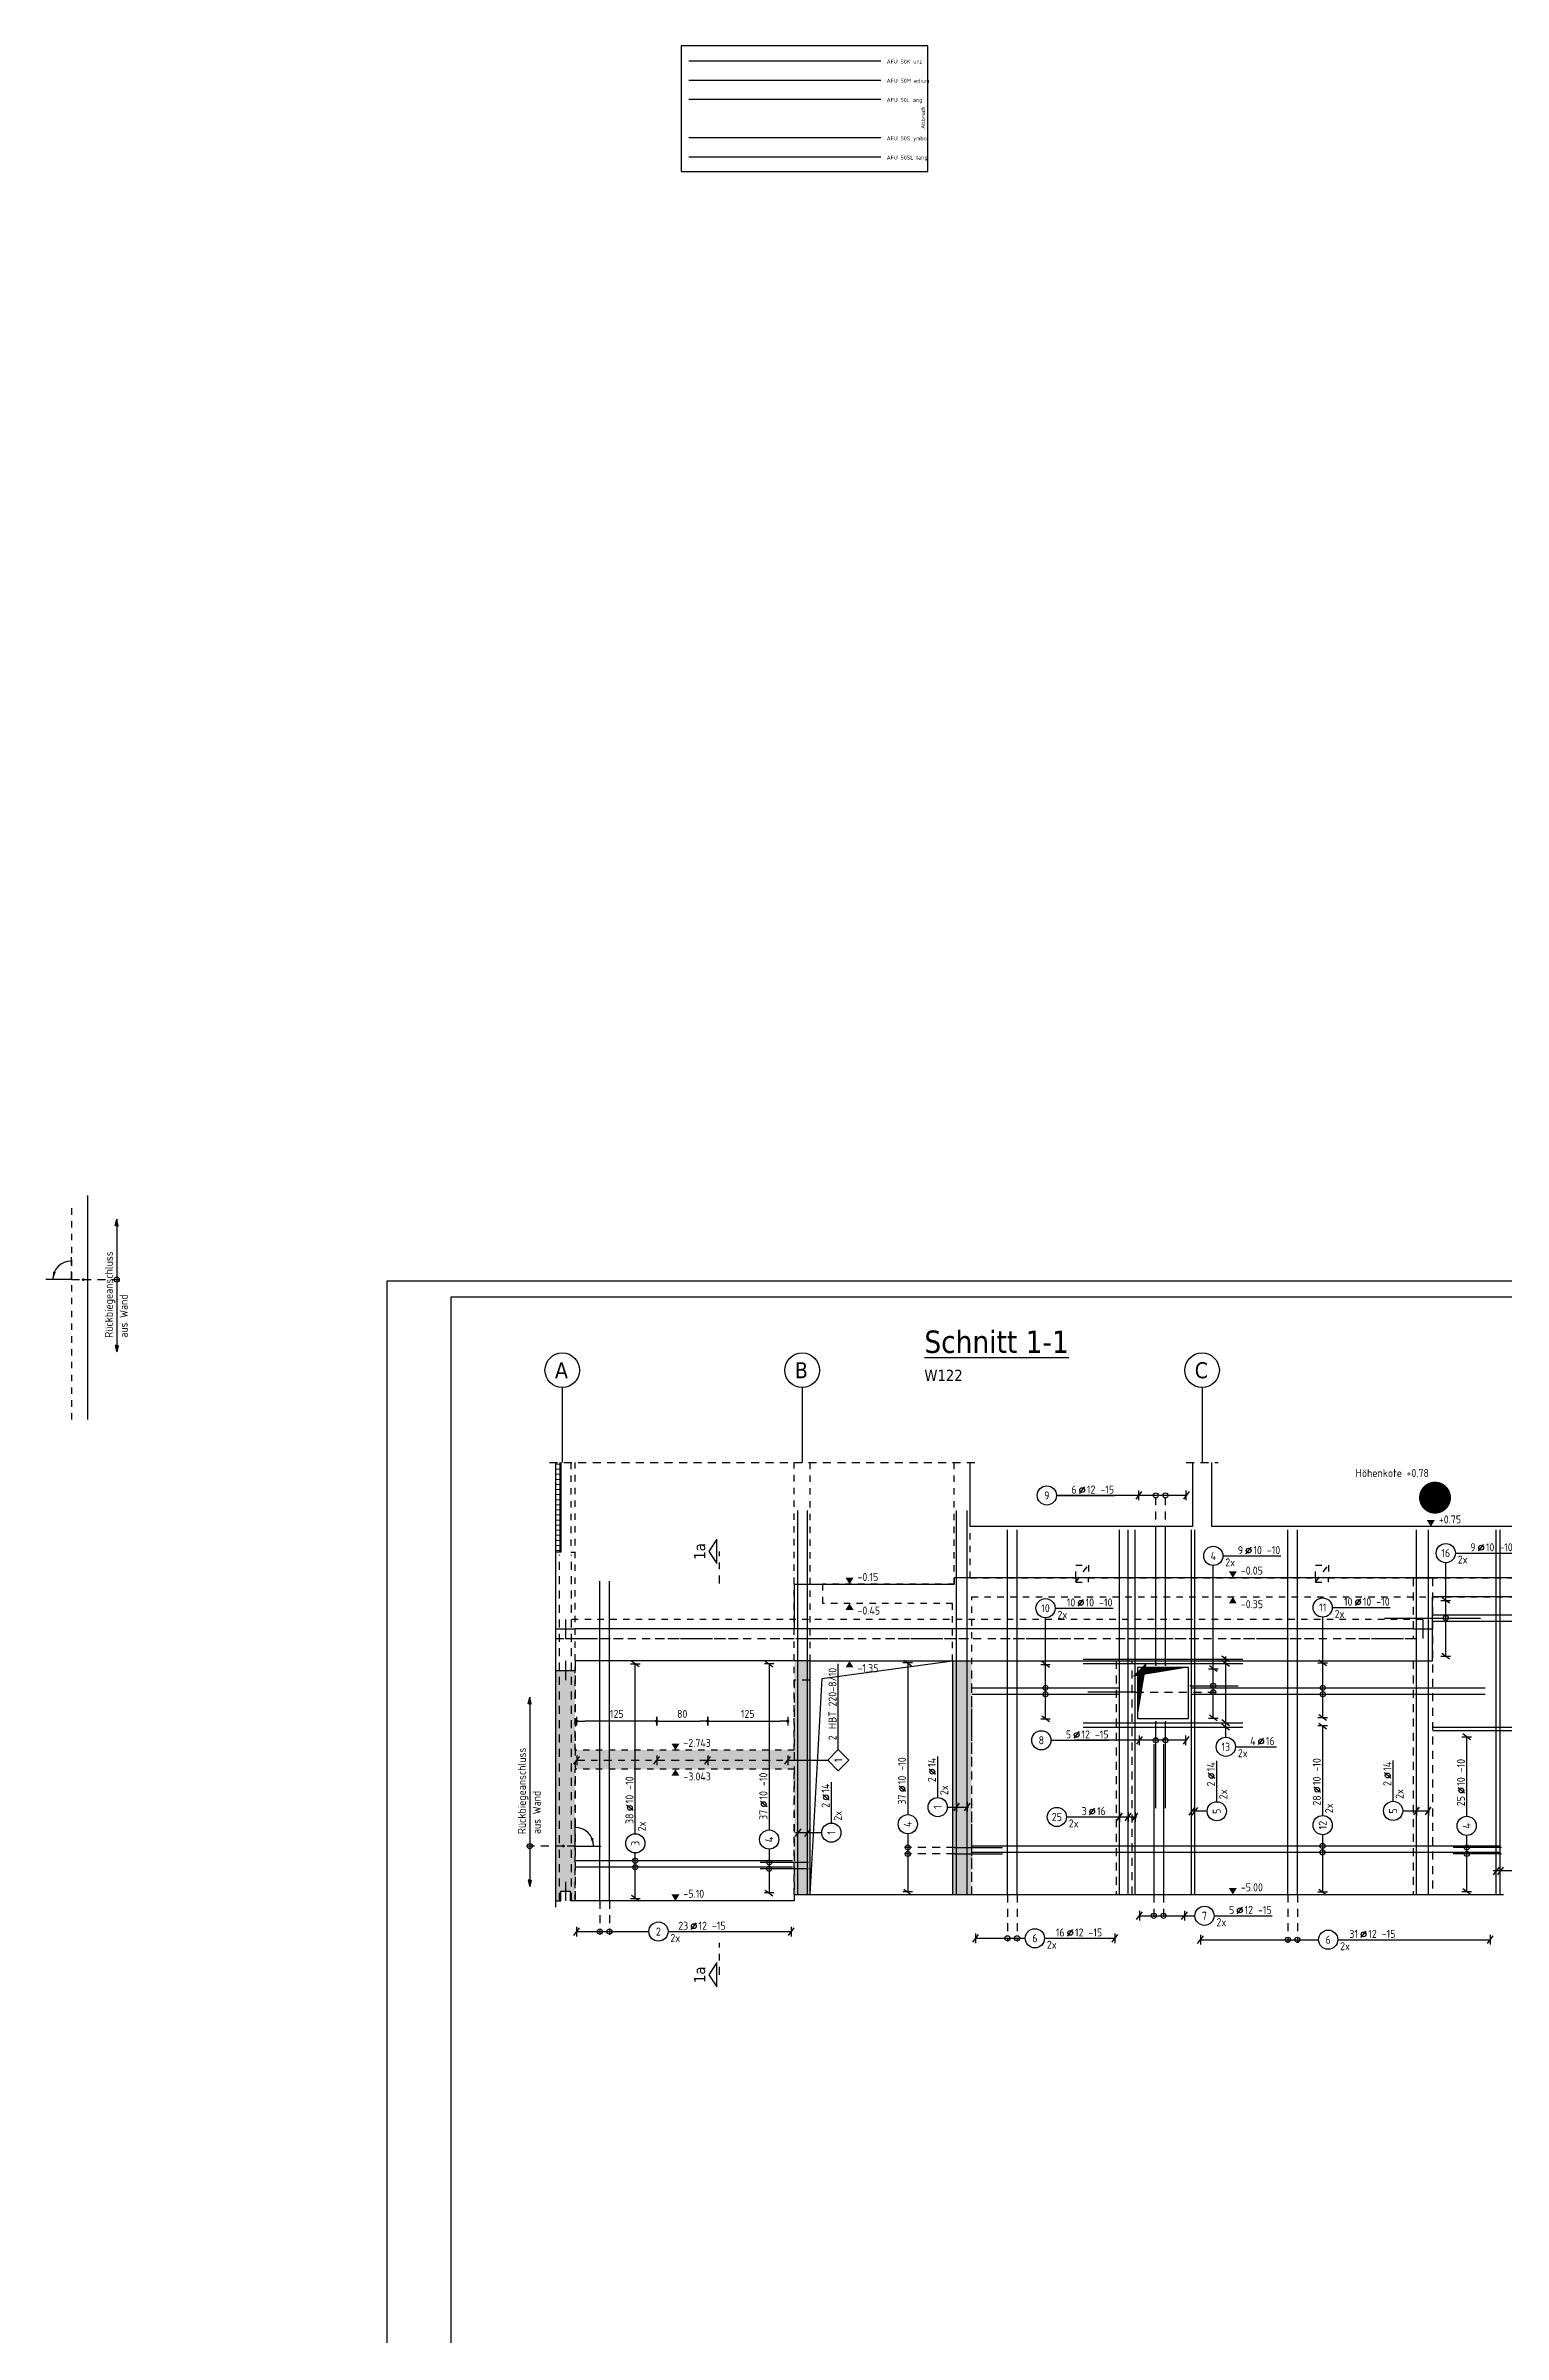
# Model space of a CAD drawing. Extents: x -9.7 to 84.9, y -22.5 to 53.6.
# Drawn here: x -5.33 to 17.45, y 13.24 to 49.01 of the extents above; entities that cross this region are included whole.
import ezdxf
from ezdxf.enums import TextEntityAlignment as Align

# ---------------------------------------------------------------- set-up
doc = ezdxf.new("R2010")
doc.units = 0
doc.header["$LTSCALE"] = 0.5
for name, pattern in [('AUSGEZOGEN', [1000.01, 1000, 0.01]), ('DASHDOTSMALL', [1.05, 0.5, -0.25, 0.05, -0.25]), ('DOT', [0.175, 0.05, -0.125]), ('HIDDEN', [0.375, 0.25, -0.125]), ('HIDDEN4', [0.12, 0.02, -0.1]), ('PUNKT', [0.175, 0.05, -0.125]), ('STRICHPUNKT2', [0.55, 0.25, -0.125, 0.05, -0.125]), ('VERDECKT', [0.375, 0.25, -0.125])]:
    doc.linetypes.add(name, pattern=pattern)
for name, color, linetype in [('ACHSEN', 7, 'Continuous'), ('AFB', 7, 'Continuous'), ('AFU', 7, 'Continuous'), ('BETON', 7, 'Continuous'), ('DRUEBER', 7, 'Continuous'), ('Fugenband', 7, 'Continuous'), ('grau_mittel', 7, 'Continuous'), ('HBT', 7, 'Continuous'), ('HILFE', 7, 'Continuous'), ('koten', 7, 'Continuous'), ('MASSE', 7, 'Continuous'), ('OBJEKT', 7, 'Continuous'), ('RAHMEN', 7, 'Continuous'), ('RND', 7, 'Continuous'), ('RND 1', 7, 'Continuous'), ('SCHATTEN', 15, 'Continuous'), ('SCHNITTE', 7, 'Continuous'), ('SFP_Achsen', 7, 'Continuous'), ('TEXT', 7, 'Continuous'), ('VERDECKT', 7, 'Continuous')]:
    doc.layers.add(name, color=color, linetype=linetype)
doc.layers.add('zila_01_rb_02_stb-fertig_05_schraff', color=144, linetype='Continuous', lineweight=9)
doc.styles.add('helv', font='tahoma.ttf')
doc.styles.add('txt', font='isocp.shx')
doc.linetypes.add('ABBRUCH', pattern='A,0.15,-0.15,["x",Standard,S=0.07,R=0,X=-0.1,Y=-0.0238],-0.005', length=0.305)
doc.linetypes.add('AFU_50K', pattern='A,0.15,["/",Standard,S=0.2,R=0,X=-0.01,Y=-0.1],0.07,["/",Standard,S=0.2,R=0,X=-0.01,Y=-0.1],0.15', length=0.37)
doc.linetypes.add('AFU_50L', pattern='A,0.75,["/",Standard,S=0.2,R=0,X=-0.01,Y=-0.1],0.07,["/",Standard,S=0.2,R=0,X=-0.01,Y=-0.1],0.75', length=1.57)
doc.linetypes.add('AFU_50M', pattern='A,0.45,["/",Standard,S=0.2,R=0,X=-0.01,Y=-0.1],0.07,["/",Standard,S=0.2,R=0,X=-0.01,Y=-0.1],0.45', length=0.97)
doc.linetypes.add('AFU_50S', pattern='A,0,-0.15,["/",Standard,S=0.2,R=0,X=-0.01,Y=-0.1],0,-0.07,["/",Standard,S=0.2,R=0,X=-0.01,Y=-0.1],-0.15', length=0.37)
doc.linetypes.add('AFU_50SL', pattern='A,0,-0.75,["/",Standard,S=0.2,R=0,X=-0.01,Y=-0.1],0,-0.07,["/",Standard,S=0.2,R=0,X=-0.01,Y=-0.1],-0.75', length=1.57)
doc.dimstyles.new('DOT_I', dxfattribs={"dimscale": 0.5, "dimtxt": 0.25, "dimasz": 0.25, "dimexe": 0.1, "dimexo": 0.3, "dimgap": 0.1, "dimtad": 1, "dimdec": 3, "dimzin": 3, "dimtxsty": 'txt', "dimblk": 'DOT', "dimblk1": 'DOT', "dimblk2": 'DOT', "dimsah": 1, "dimcen": 0.1, "dimse1": 1, "dimse2": 1, "dimazin": 0, "dimtfac": 1, "dimtdec": 4, "dimtix": 1, "dimtmove": 2, "dimatfit": 3, "dimfxl": 0, "dimtvp": 1, "dimtolj": 1, "dimtzin": 0, "dimarcsym": 0})

# ---------------------------------------------------------------- blocks, each defined once
blk = doc.blocks.new('okrd_o')
at = {"layer": 'koten', "color": 7, "linetype": 'Continuous'}
blk.add_solid([(-0.125, 0.202), (0.125, 0.202), (0, 0)], dxfattribs=at)
at = {"layer": 'koten', "style": 'txt'}
blk.add_attdef('OKRD', (0.25, 0.1), '', height=0.25, dxfattribs=at)
blk = doc.blocks.new('okrd_u')
at = {"layer": 'koten', "color": 7, "linetype": 'Continuous'}
blk.add_solid([(-0.125, -0.202), (0.125, -0.202), (0, 0)], dxfattribs=at)
at = {"layer": 'koten', "style": 'txt'}
blk.add_attdef('OKRD', (0.25, -0.35), '', height=0.25, dxfattribs=at)
blk = doc.blocks.new('lei_gre')
at = {"layer": 'RND', "color": 7, "linetype": 'Continuous'}
for p, q in [((-0.09, -0.12), (0.09, 0.12)), ((0, 0.15), (0, -0.15))]:
    blk.add_line(p, q, dxfattribs=at)
blk = doc.blocks.new('HBT_LEI')
at = {"layer": 'HBT', "color": 7, "linetype": 'Continuous'}
blk.add_lwpolyline([(-0.33, 0), (0, 0.33), (0.33, 0), (0, -0.33)], close=True, dxfattribs=at)
at = {"layer": 'HBT', "color": 7, "linetype": 'Continuous', "style": 'txt'}
blk.add_attdef('POSH', text='', height=0.25, dxfattribs=at).set_placement((0, -0.126), align=Align.CENTER)
blk.add_attdef('STKH', text='', height=0.25, dxfattribs=at).set_placement((0.776, 0.055), align=Align.RIGHT)
at = {"layer": 'HBT', "style": 'txt'}
for tag, p in [('ARTH', (0.973, 0.055)), ('TEXTH', (0.415, -0.309))]:
    blk.add_attdef(tag, p, '', height=0.25, dxfattribs=at)
blk = doc.blocks.new('PFEIL')
at = {"color": 7, "linetype": 'Continuous'}
blk.add_solid([(-1, -0.17), (-1, 0.17), (0, 0)], dxfattribs=at)
blk = doc.blocks.new('Pfeillinie')
at = {"layer": 'TEXT', "linetype": 'Continuous'}
blk.add_hatch(color=7, dxfattribs=at).paths.add_polyline_path([(0, 0), (-0.8, 0.2), (-0.8, 0), (-0.8, -0.2)])
at = {"layer": 'TEXT', "color": 7, "linetype": 'Continuous'}
for p, q in [((-0.8, 0), (-0.8, 0.2)), ((-0.8, 0.2), (0, 0)), ((-0.8, 0), (-0.8, -0.2)), ((-0.8, -0.2), (0, 0))]:
    blk.add_line(p, q, dxfattribs=at)
blk = doc.blocks.new('RND_LEI')
at = {"layer": 'RND', "color": 7, "linetype": 'Continuous'}
blk.add_line((1.022, 0.066), (1.19, 0.27), dxfattribs=at)
for centre, radius in [((0, 0), 0.3), ((1.106, 0.168), 0.075)]:
    blk.add_circle(centre, radius, dxfattribs=at)
at = {"layer": 'RND', "color": 7, "linetype": 'Continuous', "style": 'txt'}
blk.add_attdef('POSL', text='', height=0.25, dxfattribs=at).set_placement((0, 0), align=Align.MIDDLE)
blk.add_attdef('ANZ', text='', height=0.25, dxfattribs=at).set_placement((0.931, 0.057), align=Align.RIGHT)
for tag, p in [('DUM', (1.253, 0.057)), ('ABSTD', (1.674, 0.057)), ('POSTXT', (0.374, -0.327))]:
    blk.add_attdef(tag, p, '', height=0.25, dxfattribs=at)
blk = doc.blocks.new('SCHN-2')
at = {"layer": 'SCHNITTE', "color": 6, "linetype": 'Continuous'}
blk.add_lwpolyline([(0.378, 0.088), (0, 0.34), (-0.378, 0.088)], close=True, dxfattribs=at)
at = {"layer": 'SCHNITTE', "color": 1, "linetype": 'DASHDOTSMALL', "style": 'helv'}
blk.add_attdef('SCHN-2', text='', height=0.35, dxfattribs=at).set_placement((0, 0.45), align=Align.CENTER)
blk = doc.blocks.new('A1-57-0')
at = {"layer": 'RAHMEN'}
for p, q in [((137.9, 59.4), (0, 59.4)), ((0, 59.4), (0, 0))]:
    blk.add_line(p, q, dxfattribs=at)
at = {"layer": 'RAHMEN', "color": 5}
for p, q in [((137.4, 58.9), (2, 58.9)), ((2, 58.9), (2, 0.5))]:
    blk.add_line(p, q, dxfattribs=at)
blk = doc.blocks.new('DOT')
at = {"layer": 'MASSE', "color": 7, "linetype": 'Continuous'}
for p, q in [((0, 0), (-1, 0)), ((0, 0.54), (0, -0.54))]:
    blk.add_line(p, q, dxfattribs=at)
at = {"layer": 'MASSE', "color": 7, "linetype": 'Continuous', "const_width": 0.2}
blk.add_lwpolyline([(-0.1, 0, 1), (0.1, 0, 1)], format="xyb", close=True, dxfattribs=at)
blk = doc.blocks.new('*D39')
at = {"layer": 'Defpoints', "color": 0, "linetype": 'AUSGEZOGEN', "transparency": 16777216}
for p in [(2.967, 22.824), (2.967, 22.824), (4.217, 22.824)]:
    blk.add_point(p, dxfattribs=at)
at = {"layer": 'MASSE', "color": 0, "linetype": 'AUSGEZOGEN', "lineweight": -2, "transparency": 16777216}
blk.add_line((4.092, 22.824), (3.092, 22.824), dxfattribs=at)
at = {"layer": 'MASSE', "color": 0, "linetype": 'AUSGEZOGEN', "lineweight": -2, "transparency": 16777216, "xscale": 0.125, "yscale": 0.125, "zscale": 0.125, "rotation": 180}
blk.add_blockref('DOT', (2.967, 22.824), dxfattribs=at)
at = {"layer": 'MASSE', "color": 0, "linetype": 'AUSGEZOGEN', "lineweight": -2, "transparency": 16777216, "xscale": 0.125, "yscale": 0.125, "zscale": 0.125}
blk.add_blockref('DOT', (4.217, 22.824), dxfattribs=at)
at = {"layer": 'MASSE', "color": 0, "linetype": 'AUSGEZOGEN', "transparency": 16777216, "insert": (3.592, 22.936), "char_height": 0.125, "attachment_point": 5, "style": 'txt'}
blk.add_mtext('\\A1;125', dxfattribs=at)
blk = doc.blocks.new('*D40')
at = {"layer": 'Defpoints', "color": 0, "linetype": 'AUSGEZOGEN', "transparency": 16777216}
for p in [(4.217, 22.824), (5.014, 22.824), (5.014, 22.824)]:
    blk.add_point(p, dxfattribs=at)
at = {"layer": 'MASSE', "color": 0, "linetype": 'AUSGEZOGEN', "lineweight": -2, "transparency": 16777216}
blk.add_line((4.342, 22.824), (4.889, 22.824), dxfattribs=at)
at = {"layer": 'MASSE', "color": 0, "linetype": 'AUSGEZOGEN', "lineweight": -2, "transparency": 16777216, "xscale": 0.125, "yscale": 0.125, "zscale": 0.125, "rotation": 180}
blk.add_blockref('DOT', (4.217, 22.824), dxfattribs=at)
at = {"layer": 'MASSE', "color": 0, "linetype": 'AUSGEZOGEN', "lineweight": -2, "transparency": 16777216, "xscale": 0.125, "yscale": 0.125, "zscale": 0.125}
blk.add_blockref('DOT', (5.014, 22.824), dxfattribs=at)
at = {"layer": 'MASSE', "color": 0, "linetype": 'AUSGEZOGEN', "transparency": 16777216, "insert": (4.615, 22.936), "char_height": 0.125, "attachment_point": 5, "style": 'txt'}
blk.add_mtext('\\A1;80', dxfattribs=at)
blk = doc.blocks.new('*D41')
at = {"layer": 'Defpoints', "color": 0, "linetype": 'AUSGEZOGEN', "transparency": 16777216}
for p in [(5.014, 22.824), (6.264, 22.824), (6.264, 22.824)]:
    blk.add_point(p, dxfattribs=at)
at = {"layer": 'MASSE', "color": 0, "linetype": 'AUSGEZOGEN', "lineweight": -2, "transparency": 16777216}
blk.add_line((5.139, 22.824), (6.139, 22.824), dxfattribs=at)
at = {"layer": 'MASSE', "color": 0, "linetype": 'AUSGEZOGEN', "lineweight": -2, "transparency": 16777216, "xscale": 0.125, "yscale": 0.125, "zscale": 0.125, "rotation": 180}
blk.add_blockref('DOT', (5.014, 22.824), dxfattribs=at)
at = {"layer": 'MASSE', "color": 0, "linetype": 'AUSGEZOGEN', "lineweight": -2, "transparency": 16777216, "xscale": 0.125, "yscale": 0.125, "zscale": 0.125}
blk.add_blockref('DOT', (6.264, 22.824), dxfattribs=at)
at = {"layer": 'MASSE', "color": 0, "linetype": 'AUSGEZOGEN', "transparency": 16777216, "insert": (5.639, 22.936), "char_height": 0.125, "attachment_point": 5, "style": 'txt'}
blk.add_mtext('\\A1;125', dxfattribs=at)

msp = doc.modelspace()

# ---------------------------------------------------------------- hatches: boundary and pattern name
at = {"layer": 'grau_mittel'}
for points in [[(2.9407, 22.37), (2.9407, 23.613), (2.6407, 23.613), (2.6407, 20.013), (2.7157, 20.013), (2.7157, 20.163), (2.8657, 20.163), (2.8657, 20.013), (2.9407, 20.013), (2.9407, 22.07), (6.3657, 22.07), (6.3657, 20.113), (6.6157, 20.113), (6.6157, 23.763), (6.3657, 23.763), (6.3657, 22.37)], [(8.8407, 20.113), (9.1407, 20.113), (9.1407, 23.763), (8.8407, 23.763)]]:
    msp.add_hatch(color=61, dxfattribs=at).paths.add_polyline_path(points)
at = {"layer": 'zila_01_rb_02_stb-fertig_05_schraff', "linetype": 'AUSGEZOGEN'}
h = msp.add_hatch(dxfattribs=at)
h.set_pattern_fill('ANSI37', color=171, scale=0.025, angle=-45)
h.set_pattern_definition([(0, (-25.1595, 444.430874), (2e-17, 0.079375), []), (90, (-25.1595, 444.430874), (-0.079375, 3e-17), [])])
h.paths.add_polyline_path([(2.7157, 26.863), (2.6407, 26.863), (2.6407, 25.463), (2.7157, 25.463)])

# ---------------------------------------------------------------- linework, layer by layer
at = {"layer": 'ACHSEN', "color": 140, "linetype": 'AUSGEZOGEN'}
for p, q in [((2.7407, 28.0361), (2.7407, 26.863)), ((6.4907, 28.0361), (6.4907, 26.863)), ((12.7407, 28.0361), (12.7407, 26.863))]:
    msp.add_line(p, q, dxfattribs=at)
at = {"layer": 'AFB', "color": 1, "linetype": 'AUSGEZOGEN'}
for p, q in [((2.7907, 24.413), (2.7907, 24.113)), ((16.1907, 24.413), (16.1907, 24.113)), ((2.7907, 23.763), (2.7907, 23.463))]:
    msp.add_line(p, q, dxfattribs=at)
at = {"layer": 'AFU', "color": 8, "linetype": 'AFU_50K'}
msp.add_line((7.72, 48.7675), (4.72, 48.7675), dxfattribs=at)
at = {"layer": 'AFU', "color": 8, "linetype": 'AFU_50M'}
for p, q in [((7.72, 48.4675), (4.72, 48.4675)), ((16.3407, 23.763), (16.3407, 24.763)), ((2.6407, 24.263), (2.9407, 24.263)), ((16.0407, 24.263), (16.3407, 24.263)), ((2.6407, 23.613), (2.9407, 23.613))]:
    msp.add_line(p, q, dxfattribs=at)
at = {"layer": 'AFU', "color": 8, "linetype": 'AFU_50L'}
for p, q in [((7.72, 48.1675), (4.72, 48.1675)), ((35.3657, 25.063), (8.8657, 25.063)), ((8.8657, 25.063), (8.8657, 24.963)), ((6.3657, 24.963), (8.8657, 24.963)), ((6.3657, 24.963), (6.3657, 24.263)), ((25.0907, 24.763), (16.3407, 24.763)), ((16.0407, 24.263), (2.9407, 24.263)), ((6.6157, 23.763), (2.9407, 23.763)), ((2.9407, 23.763), (2.9407, 23.613)), ((8.8407, 23.763), (16.3407, 23.763)), ((6.3657, 20.113), (6.6157, 20.113)), ((6.3657, 20.113), (6.3657, 20.013)), ((8.8407, 20.113), (17.4507, 20.113)), ((6.3657, 20.013), (2.9407, 20.013))]:
    msp.add_line(p, q, dxfattribs=at)
at = {"layer": 'AFU', "color": 8, "linetype": 'AFU_50S'}
msp.add_line((7.72, 47.5675), (4.72, 47.5675), dxfattribs=at)
at = {"layer": 'AFU', "color": 8, "linetype": 'AFU_50SL'}
msp.add_line((7.72, 47.2675), (4.72, 47.2675), dxfattribs=at)
at = {"layer": 'AFU', "color": 8, "linetype": 'AUSGEZOGEN'}
for p, q in [((2.7157, 20.013), (2.7157, 20.163)), ((2.7157, 20.163), (2.8657, 20.163)), ((2.8657, 20.163), (2.8657, 20.013)), ((2.6407, 20.013), (2.7157, 20.013)), ((2.9407, 20.013), (2.8657, 20.013))]:
    msp.add_line(p, q, dxfattribs=at)
at = {"layer": 'AFU', "color": 1, "linetype": 'AUSGEZOGEN'}
msp.add_line((2.7907, 20.313), (2.7907, 20.013), dxfattribs=at)
at = {"layer": 'AFU', "color": 8, "linetype": 'ABBRUCH'}
msp.add_lwpolyline([(4.6014, 47.0414), (8.456, 47.0414), (8.456, 49.0081), (4.6014, 49.0081)], close=True, dxfattribs=at)
at = {"layer": 'BETON', "color": 6, "linetype": 'AUSGEZOGEN'}
for p, q in [((-4.6831, 31.0378), (-4.6831, 27.5378)), ((2.6407, 19.913), (2.6407, 26.863)), ((2.7157, 26.863), (2.7157, 25.463)), ((9.1157, 25.863), (9.1157, 26.863)), ((12.5907, 26.863), (12.5907, 25.863)), ((12.8907, 26.863), (12.8907, 25.863)), ((12.5907, 25.863), (9.1157, 25.863)), ((20.0907, 25.863), (12.8907, 25.863)), ((2.7157, 25.463), (2.6407, 25.463)), ((6.6157, 20.113), (6.6157, 23.763)), ((6.6157, 23.763), (8.8407, 23.763)), ((8.8407, 23.763), (8.8407, 20.113))]:
    msp.add_line(p, q, dxfattribs=at)
msp.add_lwpolyline([(11.7307, 23.663), (11.7307, 22.863), (12.5307, 22.863), (12.5307, 23.663)], close=True, dxfattribs=at)
at = {"layer": 'DRUEBER', "color": 7, "linetype": 'DOT'}
for p, q in [((-4.9331, 30.8378), (-4.9331, 27.5378)), ((2.8757, 25.463), (2.9407, 25.463)), ((10.7657, 25.063), (10.7657, 25.263)), ((10.7657, 25.263), (10.9657, 25.263)), ((10.7657, 24.993), (10.9657, 25.263)), ((10.7657, 25.063), (10.7657, 24.993)), ((10.9657, 25.263), (10.9657, 25.063)), ((10.9657, 24.993), (10.9657, 25.063)), ((14.5157, 25.063), (14.5157, 25.263)), ((14.5157, 25.263), (14.7157, 25.263)), ((14.5157, 24.993), (14.7157, 25.263)), ((14.5157, 25.063), (14.5157, 24.993)), ((14.7157, 25.263), (14.7157, 25.063)), ((14.7157, 24.993), (14.7157, 25.063)), ((8.8657, 24.963), (6.8157, 24.963)), ((6.8157, 24.663), (6.8157, 24.963)), ((10.7657, 24.993), (10.9657, 24.993)), ((14.5157, 24.993), (14.7157, 24.993)), ((8.8407, 24.663), (6.8157, 24.663)), ((6.3657, 22.37), (2.9407, 22.37)), ((6.3657, 22.07), (2.9407, 22.07))]:
    msp.add_line(p, q, dxfattribs=at)
at = {"layer": 'DRUEBER', "color": 7, "linetype": 'PUNKT'}
for p, q in [((2.8757, 26.863), (2.8757, 25.463)), ((2.9407, 22.37), (2.9407, 26.863)), ((6.3657, 22.37), (6.3657, 26.863)), ((6.6157, 23.763), (6.6157, 26.863)), ((8.8657, 24.963), (8.8657, 26.863)), ((9.1157, 25.063), (9.1157, 25.863)), ((9.1157, 25.063), (10.7657, 25.063)), ((10.9657, 25.063), (14.5157, 25.063)), ((14.7157, 25.063), (18.2657, 25.063)), ((9.1407, 20.113), (9.1407, 24.763)), ((9.1407, 24.763), (20.1157, 24.763)), ((8.8407, 23.763), (8.8407, 24.663)), ((2.9407, 20.013), (2.9407, 22.07)), ((6.3657, 20.113), (6.3657, 22.07))]:
    msp.add_line(p, q, dxfattribs=at)
at = {"layer": 'Fugenband', "color": 102, "linetype": 'HIDDEN4'}
for p, q in [((16.1907, 24.413), (2.7907, 24.413)), ((2.7907, 24.113), (16.1907, 24.113))]:
    msp.add_line(p, q, dxfattribs=at)
at = {"layer": 'HBT', "color": 7, "linetype": 'AUSGEZOGEN'}
for p, q in [((7.0546, 22.3769), (7.0546, 23.7208)), ((6.2643, 22.2119), (6.9046, 22.2119))]:
    msp.add_line(p, q, dxfattribs=at)
at = {"layer": 'HBT', "color": 6, "linetype": 'STRICHPUNKT2'}
for p, q in [((2.9666, 22.2119), (4.2166, 22.2119)), ((5.0143, 22.2119), (6.2643, 22.2119))]:
    msp.add_line(p, q, dxfattribs=at)
at = {"layer": 'HBT', "color": 7, "linetype": 'VERDECKT'}
msp.add_line((4.2166, 22.2119), (5.0143, 22.2119), dxfattribs=at)
at = {"layer": 'HILFE', "color": 102, "linetype": 'HIDDEN'}
for p, q in [((2.5407, 26.863), (9.2157, 26.863)), ((12.4907, 26.863), (12.9907, 26.863))]:
    msp.add_line(p, q, dxfattribs=at)
at = {"layer": 'HILFE', "color": 102, "linetype": 'AUSGEZOGEN'}
for p, q in [((6.8008, 23.4906), (8.8407, 23.763)), ((6.6157, 20.113), (6.8008, 23.4906))]:
    msp.add_line(p, q, dxfattribs=at)
at = {"layer": 'HILFE', "color": 102, "linetype": 'AUSGEZOGEN', "const_width": 0.25}
msp.add_lwpolyline([(16.2576, 26.3159, 1), (16.5076, 26.3159, 1)], format="xyb", close=True, dxfattribs=at)
at = {"layer": 'OBJEKT', "color": 7, "linetype": 'AUSGEZOGEN'}
msp.add_line((6.6157, 20.113), (8.8407, 20.113), dxfattribs=at)
at = {"layer": 'RND', "color": 102, "linetype": 'VERDECKT'}
for p, q in [((-4.749, 29.7232), (-4.174, 29.7232)), ((12.0187, 25.7477), (12.0187, 26.4002)), ((12.1687, 25.7477), (12.1687, 26.4002)), ((11.7049, 23.2757), (12.9664, 23.2757)), ((2.7566, 20.8707), (2.1816, 20.8707)), ((8.8733, 20.8476), (8.0906, 20.8476)), ((8.8733, 20.7476), (8.0906, 20.7476)), ((9.6986, 20.113), (9.6986, 19.3791)), ((9.8486, 20.113), (9.8486, 19.3791)), ((11.9885, 20.113), (11.9885, 19.7305)), ((12.1385, 20.113), (12.1385, 19.7305)), ((14.0821, 20.113), (14.0821, 19.3564)), ((14.2321, 20.113), (14.2321, 19.3564)), ((3.3275, 20.013), (3.3275, 19.4841)), ((3.4775, 20.013), (3.4775, 19.4841))]:
    msp.add_line(p, q, dxfattribs=at)
at = {"layer": 'RND', "color": 7, "linetype": 'AUSGEZOGEN'}
for p, q in [((11.7507, 26.3502), (10.4645, 26.3502)), ((10.4645, 26.3502), (11.3708, 26.3502)), ((12.4935, 26.3502), (11.7507, 26.3502)), ((13.0664, 25.405), (13.9727, 25.405)), ((16.7005, 25.4495), (17.6067, 25.4495)), ((12.9164, 23.6412), (12.9164, 25.255)), ((16.5505, 24.7108), (16.5505, 25.2995)), ((16.5505, 23.8367), (16.5505, 24.7108)), ((10.294, 23.7083), (10.294, 24.4372)), ((10.444, 24.5872), (11.3503, 24.5872)), ((14.6266, 23.7328), (14.6266, 24.4487)), ((14.7766, 24.5987), (15.6828, 24.5987)), ((3.8818, 21.0633), (3.8818, 23.7169)), ((5.9743, 23.7173), (5.9743, 21.1214)), ((8.1406, 23.732), (8.1406, 21.3611)), ((10.294, 22.8578), (10.294, 23.7083)), ((12.9164, 22.8717), (12.9164, 23.6412)), ((14.6266, 22.8774), (14.6266, 23.7328)), ((14.6255, 22.747), (14.6255, 21.3477)), ((16.8778, 21.3361), (16.8778, 22.5773)), ((8.609, 21.6295), (8.609, 22.2695)), ((10.3785, 22.5234), (11.2848, 22.5234)), ((11.7623, 22.5234), (10.7476, 22.5234)), ((12.4887, 22.5234), (11.7623, 22.5234)), ((12.9711, 21.5641), (12.9711, 22.2041)), ((13.2625, 22.4221), (13.9025, 22.4221)), ((15.7271, 21.5699), (15.7271, 22.2099)), ((6.9469, 21.2291), (6.9469, 21.8691)), ((10.6215, 21.3253), (11.2615, 21.3253)), ((3.8818, 20.0521), (3.8818, 20.7633)), ((5.9743, 20.8214), (5.9743, 20.1368)), ((8.1406, 21.0611), (8.1406, 20.1535)), ((14.6255, 21.0477), (14.6255, 20.1517)), ((16.8778, 20.1592), (16.8778, 21.0361)), ((11.763, 19.7805), (12.467, 19.7805)), ((12.467, 19.7805), (12.6289, 19.7805)), ((12.9289, 19.7805), (13.8351, 19.7805)), ((2.9647, 19.5341), (4.0934, 19.5341)), ((4.3934, 19.5341), (6.3206, 19.5341)), ((9.2006, 19.4291), (9.9781, 19.4291)), ((10.2781, 19.4291), (11.3796, 19.4291)), ((12.7167, 19.4064), (14.5624, 19.4064)), ((14.8624, 19.4064), (17.2464, 19.4064))]:
    msp.add_line(p, q, dxfattribs=at)
at = {"layer": 'RND', "color": 102, "linetype": 'AUSGEZOGEN'}
for p, q in [((13.1125, 22.5721), (13.1125, 23.8319)), ((8.759, 21.4795), (9.088, 21.4795)), ((11.2316, 21.3253), (11.7231, 21.3253)), ((12.8211, 21.4141), (12.563, 21.4141)), ((15.8771, 21.4199), (16.298, 21.4199)), ((6.7969, 21.0791), (6.3861, 21.0791)), ((17.5884, 20.4818), (17.2888, 20.4818))]:
    msp.add_line(p, q, dxfattribs=at)
for points in [[(-4.224, 30.6665), (-4.224, 28.5952)], [(2.2316, 23.1951), (2.2316, 20.2356)]]:
    msp.add_lwpolyline(points, dxfattribs=at)
at = {"layer": 'RND', "color": 1, "linetype": 'AUSGEZOGEN'}
for points in [[(6.4234, 20.113), (6.4234, 26.113)], [(6.5734, 20.113), (6.5734, 26.113)], [(8.9052, 20.113), (8.9052, 26.113)], [(9.0719, 20.113), (9.0719, 26.113)], [(9.6986, 20.113), (9.6986, 25.813)], [(9.8486, 20.113), (9.8486, 25.813)], [(11.45, 20.113), (11.45, 25.813)], [(11.5865, 20.113), (11.5865, 25.813)], [(11.6938, 20.113), (11.6938, 25.813)], [(12.5784, 20.113), (12.5784, 25.813)], [(12.6265, 20.113), (12.6265, 25.813)], [(14.0821, 20.113), (14.0821, 25.813)], [(14.2321, 20.113), (14.2321, 25.813)], [(16.0943, 20.113), (16.0943, 25.813)], [(16.2788, 20.113), (16.2788, 25.813)], [(17.3386, 20.113), (17.3386, 25.813)], [(17.4016, 20.113), (17.4016, 25.813)], [(12.0187, 23.6977), (12.0187, 25.7477)], [(12.1687, 23.6977), (12.1687, 25.7477)], [(3.3275, 20.013), (3.3275, 25.013)], [(3.4775, 20.013), (3.4775, 25.013)], [(15.5907, 24.4344), (17.0907, 24.4344)], [(16.3407, 24.4835), (25.0907, 24.4835)], [(16.3407, 24.3835), (25.0907, 24.3835)], [(10.8807, 23.7921), (13.3807, 23.7921)], [(10.8807, 23.7237), (13.3807, 23.7237)], [(9.1474, 23.3434), (11.4474, 23.3434)], [(11.7049, 23.2757), (10.9549, 23.2757)], [(12.5564, 23.3757), (13.3064, 23.3757)], [(12.5671, 23.3434), (17.1671, 23.3434)], [(9.1474, 23.2434), (11.4474, 23.2434)], [(12.5671, 23.2434), (17.1671, 23.2434)], [(10.8807, 22.7969), (13.3807, 22.7969)], [(10.8807, 22.7285), (13.3807, 22.7285)], [(12.0187, 21.463), (12.0187, 22.813)], [(12.1687, 21.463), (12.1687, 22.813)], [(16.3482, 22.7278), (23.8482, 22.7278)], [(16.3482, 22.6785), (23.8482, 22.6785)], [(11.9885, 22.463), (11.9885, 20.113)], [(12.1385, 22.463), (12.1385, 20.113)], [(8.8733, 20.8476), (9.6233, 20.8476)], [(8.8733, 20.7476), (9.6233, 20.7476)], [(9.1474, 20.8725), (17.3974, 20.8725)], [(9.1474, 20.7725), (17.3974, 20.7725)], [(17.4158, 20.8476), (16.6658, 20.8476)], [(17.4158, 20.7476), (16.6658, 20.7476)], [(6.3407, 20.6401), (2.9407, 20.6401)], [(6.3407, 20.5401), (2.9407, 20.5401)], [(6.583, 20.6152), (5.833, 20.6152)], [(6.583, 20.5152), (5.833, 20.5152)]]:
    msp.add_lwpolyline(points, dxfattribs=at)
at = {"layer": 'RND', "color": 7, "linetype": 'AUSGEZOGEN'}
for points, const_width in [([(12.0125, 23.6977, 1), (12.025, 23.6977, 1)], 0.0125), ([(12.1625, 23.6977, 1), (12.175, 23.6977, 1)], 0.0125), ([(11.6999, 23.2757, 1), (11.7099, 23.2757, 1)], 0.01), ([(12.5614, 23.3757, -1), (12.5514, 23.3757, -1)], 0.01), ([(12.0125, 22.813, 1), (12.025, 22.813, 1)], 0.0125), ([(12.1625, 22.813, 1), (12.175, 22.813, 1)], 0.0125), ([(8.8783, 20.8476, -1), (8.8683, 20.8476, -1)], 0.01), ([(8.8783, 20.7476, -1), (8.8683, 20.7476, -1)], 0.01), ([(17.4108, 20.8476, 1), (17.4208, 20.8476, 1)], 0.01), ([(17.4108, 20.7476, 1), (17.4208, 20.7476, 1)], 0.01), ([(6.578, 20.6152, 1), (6.588, 20.6152, 1)], 0.01), ([(6.578, 20.5152, 1), (6.588, 20.5152, 1)], 0.01)]:
    msp.add_lwpolyline(points, format="xyb", close=True, dxfattribs=dict(at, const_width=const_width))
for centre in [(-4.224, 29.7232), (12.0187, 26.3502), (12.1687, 26.3502), (16.5505, 24.4344), (10.294, 23.3434), (10.294, 23.2434), (12.9164, 23.3757), (12.9164, 23.2757), (14.6266, 23.3434), (14.6266, 23.2434), (12.0187, 22.5234), (12.1687, 22.5234), (2.2316, 20.8707), (8.1406, 20.8476), (8.1406, 20.7476), (14.6255, 20.8725), (14.6255, 20.7725), (16.8778, 20.8476), (16.8778, 20.7476), (3.8818, 20.6401), (3.8818, 20.5401), (5.9743, 20.6152), (5.9743, 20.5152), (11.9885, 19.7805), (12.1385, 19.7805), (3.3275, 19.5341), (3.4775, 19.5341), (9.6986, 19.4291), (9.8486, 19.4291), (14.0821, 19.4064), (14.2321, 19.4064)]:
    msp.add_circle(centre, 0.04, dxfattribs=at)
at = {"layer": 'RND 1', "color": 7, "linetype": 'HIDDEN'}
for points in [[(2.6953, 20.013), (2.6953, 25.4234)], [(2.886, 20.013), (2.886, 25.4234)]]:
    msp.add_lwpolyline(points, dxfattribs=at)
at = {"layer": 'SCHATTEN', "color": 1, "linetype": 'AUSGEZOGEN'}
msp.add_lwpolyline([(11.7307, 22.863, 0, 0.1305, 0), (11.7957, 23.6576, 0, 0, 0), (11.736, 23.5979, 0.1305, 0, 0), (12.5307, 23.663, 0, 0, 0)], format="xyseb", dxfattribs=at)
at = {"layer": 'SCHNITTE', "color": 6, "linetype": 'STRICHPUNKT2'}
for p, q in [((5.1995, 24.9754), (5.1995, 25.4754)), ((5.1995, 18.8589), (5.1995, 19.3589))]:
    msp.add_line(p, q, dxfattribs=at)
at = {"layer": 'SFP_Achsen', "color": 7, "linetype": 'AUSGEZOGEN'}
for centre in [(2.7407, 28.3066), (6.4907, 28.3066), (12.7407, 28.3066)]:
    msp.add_circle(centre, 0.2705, dxfattribs=at)
at = {"layer": 'TEXT', "color": 7, "linetype": 'VERDECKT'}
for p, q in [((-4.9331, 29.7232), (-4.749, 29.7232)), ((2.9407, 20.8707), (2.7566, 20.8707))]:
    msp.add_line(p, q, dxfattribs=at)
for points in [[(-4.9331, 29.7232), (-4.9331, 30.1232)], [(2.9407, 20.8707), (2.9407, 21.2707)]]:
    msp.add_lwpolyline(points, dxfattribs=at)
at = {"layer": 'TEXT', "color": 1, "linetype": 'AUSGEZOGEN'}
for points in [[(-4.9331, 29.7232), (-5.3331, 29.7232)], [(2.9407, 20.8707), (3.3407, 20.8707)]]:
    msp.add_lwpolyline(points, dxfattribs=at)
at = {"layer": 'TEXT', "color": 7, "linetype": 'VERDECKT'}
for centre in [(-4.749, 29.7232), (2.7566, 20.8707)]:
    msp.add_circle(centre, 0.012, dxfattribs=at)
at = {"layer": 'TEXT', "color": 102, "linetype": 'AUSGEZOGEN'}
for centre, start, end in [((-4.9331, 29.7232), 90, 180), ((2.9407, 20.8707), 0, 90)]:
    msp.add_arc(centre, 0.2904, start, end, dxfattribs=at)
at = {"layer": 'VERDECKT', "color": 7, "linetype": 'HIDDEN'}
for p, q in [((16.3407, 25.058), (16.0407, 25.058)), ((16.0407, 25.058), (16.0407, 24.113)), ((16.3407, 25.058), (16.3407, 20.113)), ((6.6157, 23.763), (2.9407, 23.763)), ((2.9407, 23.763), (2.9407, 20.013)), ((9.1407, 23.763), (11.4007, 23.763)), ((9.1407, 20.113), (9.1407, 23.763)), ((11.4007, 23.763), (11.4007, 20.113)), ((11.6507, 23.763), (16.0407, 23.763)), ((11.6507, 20.113), (11.6507, 23.763)), ((16.0407, 23.763), (16.0407, 20.113)), ((6.3657, 23.463), (6.3657, 20.113)), ((6.6157, 23.463), (6.3657, 23.463))]:
    msp.add_line(p, q, dxfattribs=at)
at = {"layer": 'VERDECKT', "color": 7, "linetype": 'VERDECKT'}
msp.add_line((2.6407, 24.113), (16.0407, 24.113), dxfattribs=at)

# ---------------------------------------------------------------- block references
at = {"layer": 'HBT', "color": 7, "linetype": 'AUSGEZOGEN', "xscale": 0.5, "yscale": 0.5, "zscale": 0.5, "rotation": 90}
msp.add_blockref('HBT_LEI', (7.0546, 22.2119), dxfattribs=at).add_auto_attribs({'POSH': '1', 'STKH': '2', 'ARTH': 'HBT 220-8/10'})
at = {"layer": 'HBT', "color": 6, "linetype": 'STRICHPUNKT2', "xscale": 0.5, "yscale": 0.5, "zscale": 0.5}
for p in [(2.9666, 22.2119), (4.2166, 22.2119), (5.0143, 22.2119), (6.2643, 22.2119)]:
    msp.add_blockref('lei_gre', p, dxfattribs=at)
at = {"layer": 'koten', "color": 7, "linetype": 'AUSGEZOGEN'}
ref = msp.add_blockref('okrd_o', (16.317, 25.863), dxfattribs=dict(at, xscale=0.5, yscale=0.5, zscale=0.5))
ref.add_attrib('OKRD', '+0.75', (16.442, 25.913), dxfattribs={"layer": '0', "color": 0, "linetype": 'ByBlock', "height": 0.125, "style": 'txt'})
ref = msp.add_blockref('okrd_o', (7.2304, 24.963), dxfattribs=dict(at, xscale=0.5, yscale=0.5, zscale=0.5))
ref.add_attrib('OKRD', '-0.15', (7.3554, 25.013), dxfattribs={"layer": '0', "color": 0, "linetype": 'ByBlock', "height": 0.125, "style": 'txt'})
ref = msp.add_blockref('okrd_o', (13.222, 25.063), dxfattribs=dict(at, xscale=0.5, yscale=0.5, zscale=0.5))
ref.add_attrib('OKRD', '-0.05', (13.347, 25.113), dxfattribs={"layer": '0', "color": 0, "linetype": 'ByBlock', "height": 0.125, "style": 'txt'})
ref = msp.add_blockref('okrd_u', (13.222, 24.763), dxfattribs=dict(at, xscale=0.5, yscale=0.5, zscale=0.5))
ref.add_attrib('OKRD', '-0.35', (13.347, 24.588), dxfattribs={"layer": '0', "color": 0, "linetype": 'ByBlock', "height": 0.125, "style": 'txt'})
ref = msp.add_blockref('okrd_u', (7.2304, 24.663), dxfattribs=dict(at, xscale=0.5, yscale=0.5, zscale=0.5))
ref.add_attrib('OKRD', '-0.45', (7.3554, 24.488), dxfattribs={"layer": '0', "color": 0, "linetype": 'ByBlock', "height": 0.125, "style": 'txt'})
ref = msp.add_blockref('okrd_u', (7.2304, 23.763), dxfattribs=dict(at, xscale=0.5, yscale=0.5, zscale=0.5))
ref.add_attrib('OKRD', '-1.35', (7.3554, 23.588), dxfattribs={"layer": '0', "color": 0, "linetype": 'ByBlock', "height": 0.125, "style": 'txt'})
ref = msp.add_blockref('okrd_o', (4.5095, 22.37), dxfattribs=dict(at, xscale=0.5, yscale=0.5, zscale=0.5))
ref.add_attrib('OKRD', '-2.743', (4.6345, 22.42), dxfattribs={"layer": '0', "color": 0, "linetype": 'ByBlock', "height": 0.125, "style": 'txt'})
at = {"layer": 'koten', "color": 7, "linetype": 'DOT'}
ref = msp.add_blockref('okrd_u', (4.5095, 22.07), dxfattribs=dict(at, xscale=0.5, yscale=0.5, zscale=0.5))
ref.add_attrib('OKRD', '-3.043', (4.6345, 21.895), dxfattribs={"layer": '0', "color": 0, "linetype": 'ByBlock', "height": 0.125, "style": 'txt'})
at = {"layer": 'koten', "color": 7, "linetype": 'AUSGEZOGEN'}
ref = msp.add_blockref('okrd_o', (4.5095, 20.013), dxfattribs=dict(at, xscale=0.5, yscale=0.5, zscale=0.5))
ref.add_attrib('OKRD', '-5.10', (4.6345, 20.063), dxfattribs={"layer": '0', "color": 0, "linetype": 'ByBlock', "height": 0.125, "style": 'txt'})
ref = msp.add_blockref('okrd_o', (13.222, 20.113), dxfattribs=dict(at, xscale=0.5, yscale=0.5, zscale=0.5))
ref.add_attrib('OKRD', '-5.00', (13.347, 20.163), dxfattribs={"layer": '0', "color": 0, "linetype": 'ByBlock', "height": 0.125, "style": 'txt'})
at = {"layer": 'RAHMEN', "color": 7, "linetype": 'AUSGEZOGEN', "xscale": 0.5, "yscale": 0.5, "zscale": 0.5}
msp.add_blockref('A1-57-0', (0, 0), dxfattribs=at)
at = {"layer": 'RND', "color": 102, "linetype": 'AUSGEZOGEN'}
for name, p, xscale, yscale, zscale, rotation in [('Pfeillinie', (-4.224, 30.6665), 0.125, 0.125, 0.125, 90), ('Pfeillinie', (-4.224, 28.5952), 0.125, 0.125, 0.125, 270), ('lei_gre', (13.1125, 23.7921), 0.5, 0.5, 0.5, 90), ('lei_gre', (13.1125, 23.7237), 0.5, 0.5, 0.5, 90), ('Pfeillinie', (2.2316, 23.1951), -0.125, 0.125, 0.125, 270), ('lei_gre', (13.1125, 22.7969), 0.5, 0.5, 0.5, 90), ('lei_gre', (13.1125, 22.7285), 0.5, 0.5, 0.5, 90), ('lei_gre', (12.5784, 21.4141), 0.5, 0.5, 0.5, 180), ('lei_gre', (12.6265, 21.4141), 0.5, 0.5, 0.5, 180), ('lei_gre', (6.4234, 21.0791), 0.5, 0.5, 0.5, 180), ('lei_gre', (6.5734, 21.0791), 0.5, 0.5, 0.5, 180), ('lei_gre', (17.3386, 20.4818), 0.5, 0.5, 0.5, 180), ('lei_gre', (17.4016, 20.4818), 0.5, 0.5, 0.5, 180), ('Pfeillinie', (2.2316, 20.2356), -0.125, 0.125, 0.125, 90)]:
    msp.add_blockref(name, p, dxfattribs=dict(at, xscale=xscale, yscale=yscale, zscale=zscale, rotation=rotation))
at = {"layer": 'RND', "color": 7, "linetype": 'AUSGEZOGEN', "xscale": 0.5, "yscale": 0.5, "zscale": 0.5}
for p, values in [((10.3145, 26.3502), {'POSL': '9', 'DUM': '12', 'ANZ': '6', 'ABSTD': '-15'}), ((12.9164, 25.405), {'POSL': '4', 'DUM': '10', 'ANZ': '9', 'ABSTD': '-10', 'POSTXT': '2x'}), ((16.5505, 25.4495), {'POSL': '16', 'DUM': '10', 'ANZ': '9', 'ABSTD': '-10', 'POSTXT': '2x'}), ((10.294, 24.5872), {'POSL': '10', 'DUM': '10', 'ANZ': '10', 'ABSTD': '-10', 'POSTXT': '2x'}), ((14.6266, 24.5987), {'POSL': '11', 'DUM': '10', 'ANZ': '10', 'ABSTD': '-10', 'POSTXT': '2x'}), ((10.2285, 22.5234), {'POSL': '8', 'DUM': '12', 'ANZ': '5', 'ABSTD': '-15'}), ((13.1125, 22.4221), {'POSL': '13', 'DUM': '16', 'ANZ': '4', 'POSTXT': '2x'}), ((10.4715, 21.3253), {'POSL': '25', 'DUM': '16', 'ANZ': '3', 'POSTXT': '2x'}), ((4.2434, 19.5341), {'POSL': '2', 'DUM': '12', 'ANZ': '23', 'ABSTD': '-15', 'POSTXT': '2x'}), ((12.7789, 19.7805), {'POSL': '7', 'DUM': '12', 'ANZ': '5', 'ABSTD': '-15', 'POSTXT': '2x'}), ((10.1281, 19.4291), {'POSL': '6', 'DUM': '12', 'ANZ': '16', 'ABSTD': '-15', 'POSTXT': '2x'}), ((14.7124, 19.4064), {'POSL': '6', 'DUM': '12', 'ANZ': '31', 'ABSTD': '-15', 'POSTXT': '2x'})]:
    msp.add_blockref('RND_LEI', p, dxfattribs=at).add_auto_attribs(values)
for p, rotation in [((11.7507, 26.3502), 180), ((12.4935, 26.3502), 180), ((16.5505, 24.7108), 90), ((3.8818, 23.7169), 90), ((5.9743, 23.7173), 270), ((8.1406, 23.732), 270), ((10.294, 23.7083), 90), ((12.9164, 23.6412), 90), ((14.6266, 23.7328), 90), ((16.5505, 23.8367), 90), ((10.294, 22.8578), 90), ((12.9164, 22.8717), 90), ((14.6266, 22.8774), 90), ((11.7623, 22.5234), 180), ((12.4887, 22.5234), 180), ((14.6255, 22.747), 270), ((16.8778, 22.5773), 90), ((3.8818, 20.0521), 90), ((5.9743, 20.1368), 270), ((8.1406, 20.1535), 270), ((14.6255, 20.1517), 270), ((16.8778, 20.1592), 90)]:
    msp.add_blockref('lei_gre', p, dxfattribs=dict(at, rotation=rotation))
at = {"layer": 'RND', "color": 7, "linetype": 'AUSGEZOGEN', "xscale": 0.5, "yscale": 0.5, "zscale": 0.5, "rotation": 90}
for p, values in [((8.1406, 21.2111), {'POSL': '4', 'DUM': '10', 'ANZ': '37', 'ABSTD': '-10'}), ((8.609, 21.4795), {'POSL': '1', 'DUM': '14', 'ANZ': '2', 'POSTXT': '2x'}), ((12.9711, 21.4141), {'POSL': '5', 'DUM': '14', 'ANZ': '2', 'POSTXT': '2x'}), ((14.6255, 21.1977), {'POSL': '12', 'DUM': '10', 'ANZ': '28', 'ABSTD': '-10', 'POSTXT': '2x'}), ((15.7271, 21.4199), {'POSL': '5', 'DUM': '14', 'ANZ': '2', 'POSTXT': '2x'}), ((16.8778, 21.1861), {'POSL': '4', 'DUM': '10', 'ANZ': '25', 'ABSTD': '-10'}), ((3.8818, 20.9133), {'POSL': '3', 'DUM': '10', 'ANZ': '38', 'ABSTD': '-10', 'POSTXT': '2x'}), ((5.9743, 20.9714), {'POSL': '4', 'DUM': '10', 'ANZ': '37', 'ABSTD': '-10'}), ((6.9469, 21.0791), {'POSL': '1', 'DUM': '14', 'ANZ': '2', 'POSTXT': '2x'})]:
    msp.add_blockref('RND_LEI', p, dxfattribs=at).add_auto_attribs(values)
at = {"layer": 'RND', "color": 102, "linetype": 'AUSGEZOGEN', "xscale": 0.5, "yscale": 0.5, "zscale": 0.5}
for p in [(8.9052, 21.4795), (9.0719, 21.4795), (16.0943, 21.4199), (16.2788, 21.4199), (11.45, 21.3253), (11.5865, 21.3253), (11.6938, 21.3253)]:
    msp.add_blockref('lei_gre', p, dxfattribs=at)
at = {"layer": 'RND', "color": 7, "linetype": 'AUSGEZOGEN', "xscale": 0.5, "yscale": 0.5, "zscale": 0.5}
for p in [(11.763, 19.7805), (12.467, 19.7805), (2.9647, 19.5341), (6.3206, 19.5341), (9.2006, 19.4291), (11.3796, 19.4291), (12.7167, 19.4064), (17.2464, 19.4064)]:
    msp.add_blockref('lei_gre', p, dxfattribs=at)
at = {"layer": 'SCHNITTE', "color": 6, "linetype": 'STRICHPUNKT2', "xscale": 0.5, "yscale": 0.5, "zscale": 0.5, "rotation": 90}
for p in [(5.1995, 25.4754), (5.1995, 18.8589)]:
    msp.add_blockref('SCHN-2', p, dxfattribs=at).add_auto_attribs({'SCHN-2': '1a'})
at = {"layer": 'TEXT', "color": 102, "linetype": 'AUSGEZOGEN', "yscale": 0.1250000000000026, "zscale": 0.1250000000000026}
for p, xscale, rotation in [((-5.2235, 29.7232), 0.1250000000000026, 257.7590209791267), ((3.2311, 20.8707), -0.1250000000000026, 102.2409790208733)]:
    msp.add_blockref('PFEIL', p, dxfattribs=dict(at, xscale=xscale, rotation=rotation))

# ---------------------------------------------------------------- texts
at = {"layer": 'AFU', "color": 8, "linetype": 'AFU_50K', "style": 'txt'}
msp.add_text('AFU 50K urz', height=0.0625, dxfattribs=at).set_placement((7.8112, 48.7299))
at = {"layer": 'AFU', "color": 8, "linetype": 'AFU_50M', "style": 'txt'}
msp.add_text('AFU 50M edium', height=0.0625, dxfattribs=at).set_placement((7.8112, 48.4299))
at = {"layer": 'AFU', "color": 8, "linetype": 'AFU_50L', "style": 'txt'}
msp.add_text('AFU 50L ang', height=0.0625, dxfattribs=at).set_placement((7.8112, 48.1299))
at = {"layer": 'AFU', "color": 8, "linetype": 'ABBRUCH', "style": 'txt'}
msp.add_text('Abbruch', height=0.0625, rotation=90, dxfattribs=at).set_placement((8.4107, 47.7108))
at = {"layer": 'AFU', "color": 8, "linetype": 'AFU_50S', "style": 'txt'}
msp.add_text('AFU 50S ymbol', height=0.0625, dxfattribs=at).set_placement((7.8112, 47.5299))
at = {"layer": 'AFU', "color": 8, "linetype": 'AFU_50SL', "style": 'txt'}
msp.add_text('AFU 50SL lang', height=0.0625, dxfattribs=at).set_placement((7.8112, 47.2299))
at = {"layer": 'SFP_Achsen', "color": 6, "linetype": 'AUSGEZOGEN', "style": 'helv'}
for s, p in [('A', (2.6266, 28.1822)), ('B', (6.3766, 28.1822)), ('C', (12.6266, 28.1822))]:
    msp.add_text(s, height=0.25, dxfattribs=at).set_placement(p)
at = {"layer": 'TEXT', "color": 7, "linetype": 'AUSGEZOGEN', "style": 'txt'}
for s, p in [('Rückbiegeanschluss', (-4.2848, 28.8156)), ('aus Wand ', (-4.0533, 28.8156)), ('Rückbiegeanschluss', (2.1709, 21.0578)), ('aus Wand ', (2.4023, 21.0578))]:
    msp.add_text(s, height=0.125, rotation=90, dxfattribs=at).set_placement(p)
at = {"layer": 'TEXT', "color": 5, "linetype": 'AUSGEZOGEN', "style": 'helv'}
msp.add_text('%%uSchnitt 1-1', height=0.35, dxfattribs=at).set_placement((8.4009, 28.5778))
at = {"layer": 'TEXT', "color": 1, "linetype": 'AUSGEZOGEN', "style": 'helv'}
msp.add_text('W122', height=0.175, dxfattribs=at).set_placement((8.4009, 28.1403))
at = {"layer": 'TEXT', "color": 7, "linetype": 'AUSGEZOGEN', "style": 'txt'}
msp.add_text('Höhenkote +0.78', height=0.125, dxfattribs=at).set_placement((15.1414, 26.6378))

# ---------------------------------------------------------------- dimensions: what is measured, and where the dimension line sits
at = {"layer": 'MASSE', "color": 7, "linetype": 'AUSGEZOGEN'}
for base, p1, p2, picture, middle in [((2.9666, 22.8236), (4.2166, 22.8236), (2.9666, 22.8236), '*D39', (3.5916, 22.9361)), ((6.2643, 22.8236), (5.0143, 22.8236), (6.2643, 22.8236), '*D41', (5.6393, 22.9361))]:
    dim = msp.add_linear_dim(base=base, p1=p1, p2=p2, dimstyle='DOT_I', override={"dimdec": 0, "dimlfac": 100}, dxfattribs=at)
    dim.commit()
    dim.dimension.update_dxf_attribs({"geometry": picture, "text_midpoint": middle})
dim = msp.add_linear_dim(base=(5.0143, 22.8236), p1=(4.2166, 22.8236), p2=(5.0143, 22.8236), text='80', dimstyle='DOT_I', override={"dimdec": 1, "dimlfac": 100}, dxfattribs=at)
dim.commit()
dim.dimension.update_dxf_attribs({"geometry": '*D40', "text_midpoint": (4.6154, 22.9361)})

doc.saveas('drawing.dxf')
